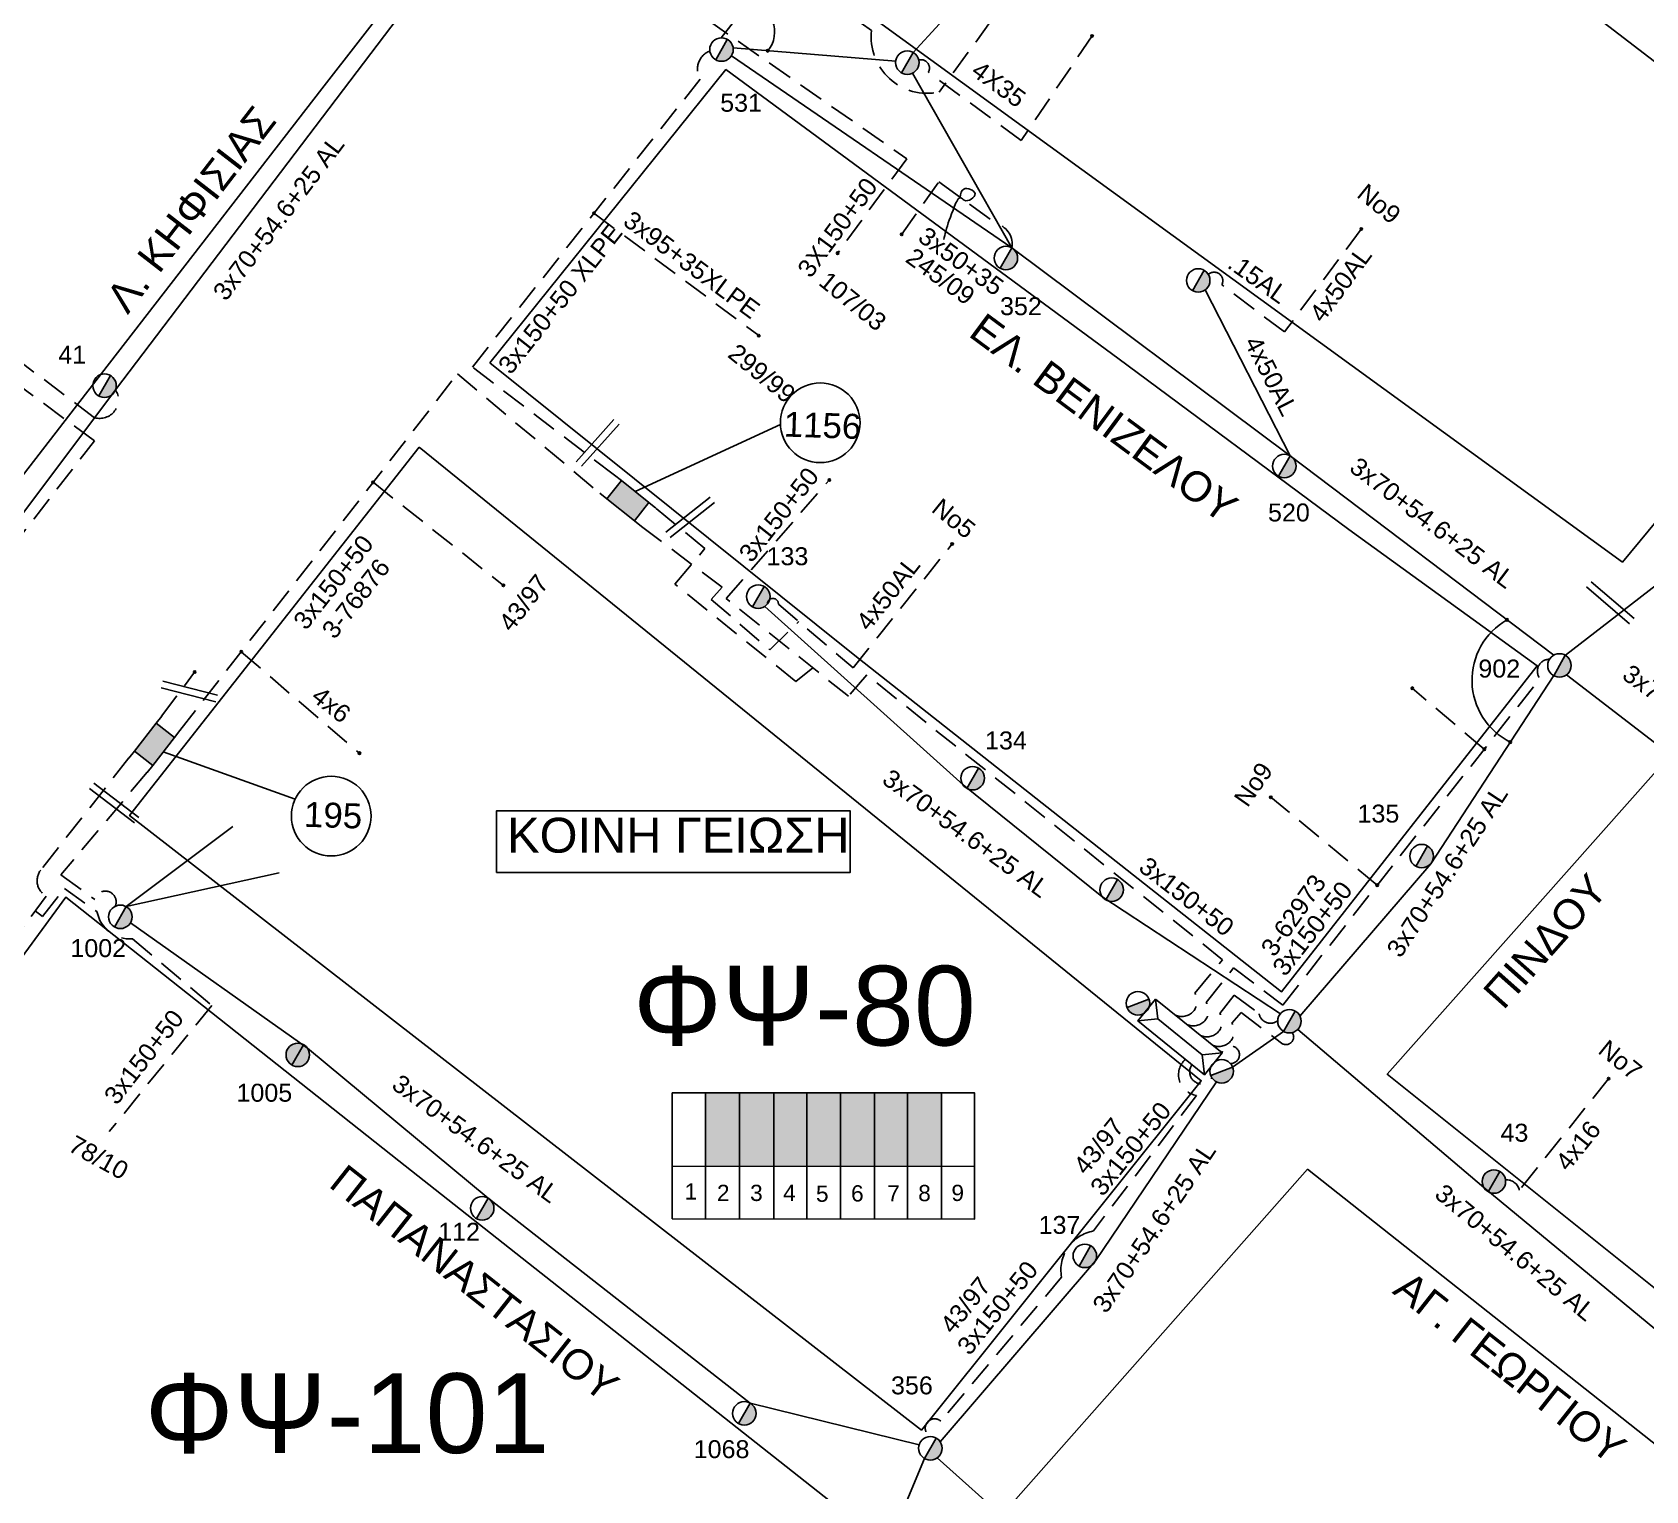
# Model space of a CAD drawing. Header units: millimetres. Extents: x 1421 to 11257, y 848 to 1896.
# Drawn here: x 10668.8 to 10830.8, y 1568.5 to 1714.8 of the extents above; entities that cross this region are included whole.
import ezdxf
from ezdxf.enums import TextEntityAlignment as Align

# ---------------------------------------------------------------- set-up
doc = ezdxf.new("R2010")
doc.units = ezdxf.units.MM
doc.linetypes.add('DASHED', pattern=[19.05, 12.7, -6.35])
for name, color, linetype, lineweight in [('.15AL', 7, 'DASHED', 30), ('3x150+50', 7, 'Continuous', 30), ('3x150+50 XLPE', 7, 'SYN_LINE', 30), ('3x70+54.6+25 AL', 7, 'SYN_LINE', 30), ('4x16', 7, 'Continuous', 30), ('4x25', 7, 'Continuous', 30), ('4X35', 7, 'DASHED', 30), ('4x50 + 13_5', 7, 'SYN_LINE', 30), ('4x50AL', 7, 'Continuous', 30), ('4x6', 7, 'SYN_LINE', 30), ('Άγνωστα', 7, 'Continuous', 30), ('Καλωδια Χ.Τ 3x95+35', 7, 'DASHED', 30), ('Καλωδια Χ.Τ. 3x50+35', 7, 'Continuous', 30), ('Καλώδια ΧΤ   3x150AL+50CU', 7, 'DASHED', 30), ('Υπόγεια καλώδια Παροχών ΧΤ   4x50AL', 7, 'DASHED', 30)]:
    doc.layers.add(name, color=color, linetype=linetype, lineweight=lineweight)
for name, color, linetype in [('Link Box 4 Διευθύνσεων', 7, 'Continuous'), ('Pillar OTE', 7, 'Continuous'), ('TEXT ΚΑΛΩΔΙΩΝ', 7, 'Continuous'), ('ΑΓΝΩΣΤΟ ΥΠΟΓΕΙΟ ΚΑΛΩΔΙΟ', 7, 'DASHED'), ('Επιγραφές - Σχήματα', 7, 'Continuous'), ('Στύλος Ξύλινος', 7, 'Continuous'), ('Στύλος Ξύλινος @ 1', 7, 'Continuous'), ('Στύλος ΦΜ', 7, 'Continuous'), ('Στύλος ΦΜ @ 1', 7, 'Continuous'), ('Συνδέσεις', 7, 'Continuous'), ('Τομή', 7, 'Continuous'), ('Υποσταθμός εναέριος 2 στύλων', 7, 'Continuous'), ('Υποσταθμός πόλεως', 7, 'Continuous'), ('Υπόβαθρο ΔΕΗ', 7, 'Continuous')]:
    doc.layers.add(name, color=color, linetype=linetype)
doc.styles.add('arial', font='ARIAL.TTF', dxfattribs={"height": 3})
doc.styles.get("Standard").update_dxf_attribs({"font": 'ARIAL.TTF', "height": 1.8})
doc.linetypes.add('SYN_LINE', pattern='A,0.5,-0.0001,["/\\/\\/\\/",Standard,S=0.1,R=0,X=0,Y=-0.05],-0.25', length=0.7501)

# ---------------------------------------------------------------- blocks, each defined once
blk = doc.blocks.new('ΥΠΑΡΧΩΝ ΤΣΙΜΕΝΤΕΝΙΟΣ ΣΤΥΛΟΣ')
at = {"layer": 'Στύλος ΦΜ'}
blk.add_hatch(color=7, dxfattribs=at).paths.add_polyline_path([(-1.29, -2.28, 0.574793), (2.62, 0, 0.268822), (1.3, 2.27)])
at = {"layer": 'Στύλος ΦΜ', "color": 7}
blk.add_line((-1.29, -2.28), (1.3, 2.27), dxfattribs=at)
blk.add_circle((0, 0), 2.62, dxfattribs=at)
at = {"layer": 'Στύλος ΦΜ', "flags": 4}
for tag, p in [('ΑΡΙΘΜΟΣ', (-4.68, 8.05)), ('ΤΥΠΟΣ', (-4.91, 3.03))]:
    blk.add_attdef(tag, p, '', height=4, dxfattribs=at)
blk = doc.blocks.new('ΥΠΑΡΧΩΝ ΞΥΛΙΝΟΣ ΣΤΥΛΟΣ')
at = {"layer": 'Στύλος Ξύλινος'}
h = blk.add_hatch(color=7, dxfattribs=at)
h.paths.add_polyline_path([(-2.62, 0, 0.270008), (-1.29, -2.28), (1.3, 2.27, 0.576266)])
h.paths.add_polyline_path([(-1.29, -2.28, 0.574793), (2.62, 0, 0.268822), (1.3, 2.27)])
at = {"layer": 'Στύλος Ξύλινος', "color": 7}
blk.add_line((-1.29, -2.28), (1.3, 2.27), dxfattribs=at)
blk.add_circle((0, 0), 2.62, dxfattribs=at)
at = {"layer": 'Στύλος Ξύλινος', "color": 1, "flags": 4}
for tag, p in [('ΑΡΙΘΜΟΣ', (-4.91, 8.6)), ('ΤΥΠΟΣ', (-4.85, 3.39))]:
    blk.add_attdef(tag, p, '', height=4, dxfattribs=at)
blk = doc.blocks.new('ΥΠΟΣΤΑΘΜΟΣ ΕΝΑΕΡΙΟΣ ΕΠΙ 2 ΣΤΥΛΩΝ')
at = {"layer": 'Υποσταθμός εναέριος 2 στύλων', "linetype": 'Continuous'}
for points in [[(-11.97, -2.11, 0.574793), (-8.45, -0.07, 0.268822), (-9.64, 1.98)], [(9.68, -2.15, 0.574793), (13.19, -0.1, 0.268822), (12.01, 1.95)]]:
    blk.add_hatch(color=256, dxfattribs=at).paths.add_polyline_path(points)
for p, q in [((-11.97, -2.11), (-9.64, 1.98)), ((9.68, -2.15), (12.01, 1.95))]:
    blk.add_line(p, q, dxfattribs=at)
for centre in [(-10.81, -0.07), (10.84, -0.1)]:
    blk.add_circle(centre, 2.36, dxfattribs=at)
at = {"layer": 'Υποσταθμός πόλεως', "linetype": 'Continuous', "ltscale": 40}
blk.add_lwpolyline([(-8.57, 2.82), (8.57, 2.82), (8.57, -2.82), (-8.57, -2.82)], close=True, dxfattribs=at)
for points in [[(-5.75, 0), (-8.57, 2.82)], [(-8.57, -2.82), (-5.75, 0)], [(-5.75, 0), (5.75, 0)], [(5.75, 0), (8.57, 2.82)], [(8.57, -2.82), (5.75, 0)]]:
    blk.add_lwpolyline(points, dxfattribs=at)
at = {"layer": 'Υποσταθμός εναέριος 2 στύλων', "ltscale": 40, "flags": 1}
for tag, p in [('ΜΕΤΑΣΧΗΜΑΤΙΣΜΟΣ', (14.09, 2.51)), ('ΙΣΧΥΣ', (14.07, -0.28)), ('ΑΡΙΘΜΟΣ', (14.19, -3))]:
    blk.add_attdef(tag, p, '', height=1.8, dxfattribs=at)
blk = doc.blocks.new('LINK BOX 4 ΑΝΑΧΩΡΗΣΕΩΝ')
at = {"layer": 'Link Box 4 Διευθύνσεων', "ltscale": 40}
blk.add_hatch(color=256, dxfattribs=at).paths.add_polyline_path([(-3.54, 0), (-3.54, -4.67), (3.54, -4.67), (3.54, 0)])
for p, q in [((-3.54, 0), (-5.33, 0)), ((5.33, 0), (3.54, 0)), ((-3.54, -4.67), (-5.33, -4.67)), ((5.33, -4.67), (3.54, -4.67))]:
    blk.add_line(p, q, dxfattribs=at)
blk.add_lwpolyline([(-3.54, -4.67), (-3.54, 0), (3.54, 0), (3.54, -4.67)], close=True, dxfattribs=at)
blk = doc.blocks.new('ΤΟΜΗ')
at = {"layer": 'Τομή', "ltscale": 40}
for p, q in [((11.33, -0.65), (-11.4, -0.65)), ((11.33, -3.42), (-11.4, -3.42))]:
    blk.add_line(p, q, dxfattribs=at)
blk = doc.blocks.new('_ΣΥΝΔΕΣΗ')
at = {"layer": 'Συνδέσεις', "linetype": 'SYN_LINE', "ltscale": 40}
blk.add_hatch(color=256, dxfattribs=at).paths.add_polyline_path([(0.5, -0.01, 1), (-0.5, -0.01, 1)])
at = {"layer": 'Συνδέσεις'}
blk.add_circle((0, -0.01), 0.5, dxfattribs=at)

msp = doc.modelspace()

# ---------------------------------------------------------------- hatches: boundary and pattern name
at = {"layer": 'Καλώδια ΧΤ   3x150AL+50CU', "linetype": 'DASHED', "lineweight": -3, "ltscale": 0.2}
h = msp.add_hatch(color=6, dxfattribs=at)
h.dxf.hatch_style = 1
h.paths.add_polyline_path([(10739.83, 1608.37), (10736.4, 1608.37), (10736.39, 1601.01), (10739.83, 1601.01)])
h = msp.add_hatch(color=62, dxfattribs=at)
h.dxf.hatch_style = 1
h.paths.add_polyline_path([(10739.83, 1601.01), (10743.27, 1601.01), (10743.27, 1608.37), (10739.83, 1608.37)])
h = msp.add_hatch(color=27, dxfattribs=at)
h.dxf.hatch_style = 1
h.paths.add_polyline_path([(10746.57, 1608.37), (10743.27, 1608.37), (10743.27, 1601.01), (10746.57, 1601)])
h = msp.add_hatch(color=2, dxfattribs=at)
h.dxf.hatch_style = 1
h.paths.add_polyline_path([(10749.96, 1608.37), (10746.57, 1608.37), (10746.57, 1601), (10749.96, 1601)])
h = msp.add_hatch(color=1, dxfattribs=at)
h.dxf.hatch_style = 1
h.paths.add_polyline_path([(10749.96, 1601), (10753.35, 1601), (10753.35, 1608.37), (10749.96, 1608.37)])
h = msp.add_hatch(color=5, dxfattribs=at)
h.dxf.hatch_style = 1
h.paths.add_polyline_path([(10753.29, 1601), (10756.69, 1601), (10756.69, 1608.37), (10753.3, 1608.37)])
h = msp.add_hatch(color=151, dxfattribs=at)
h.dxf.hatch_style = 1
h.paths.add_polyline_path([(10756.69, 1601), (10760.09, 1601), (10760.09, 1608.37), (10756.69, 1608.37)])

# ---------------------------------------------------------------- linework, layer by layer
at = {"layer": '.15AL', "color": 62, "linetype": 'DASHED', "lineweight": -3, "ltscale": 0.2}
msp.add_lwpolyline([(10794.49, 1684.72), (10788.22, 1689.46, 0.835146), (10786.86, 1690.49, -5.790845)], format="xyb", dxfattribs=at)
at = {"layer": '3x150+50', "color": 27, "linetype": 'DASHED', "lineweight": -3, "ltscale": 0.2}
for points in [[(10767.27, 1718.93), (10759.84, 1708.79, -0.512935), (10753.07, 1714.96), (10742.73, 1722.35), (10771.22, 1757.05, -0.353617), (10774.03, 1761.03), (10794.43, 1789.13), (10799.68, 1785.08)], [(10787.25, 1613.18, 0.752464), (10789.22, 1615.37), (10790.16, 1616.45), (10794.19, 1613.38, 0.854109), (10795.29, 1614.43)]]:
    msp.add_lwpolyline(points, format="xyb", dxfattribs=at)
at = {"layer": '3x150+50', "color": 5, "linetype": 'DASHED', "lineweight": -3, "ltscale": 0.2}
msp.add_lwpolyline([(10783.54, 1616.19, 0.752464), (10785.5, 1618.38), (10788.29, 1621.74), (10752.59, 1650.31), (10750.74, 1648.18), (10738.49, 1657.97), (10748.84, 1669.88)], format="xyb", dxfattribs=at)
msp.add_lwpolyline([(10747.17, 1651.04), (10745.47, 1649.66), (10733.32, 1659.43), (10736.35, 1662.99), (10731.43, 1667.03)], dxfattribs=at)
at = {"layer": '3x150+50', "color": 2, "linetype": 'DASHED', "lineweight": -3, "ltscale": 0.2}
msp.add_lwpolyline([(10729.97, 1665.21), (10738.08, 1659.12), (10736.98, 1657.89), (10742.86, 1652.82), (10745.77, 1655.67)], dxfattribs=at)
at = {"layer": '3x150+50', "color": 1, "linetype": 'DASHED', "lineweight": -3, "ltscale": 0.2}
msp.add_lwpolyline([(10784.7, 1615.25, 0.752464), (10786.66, 1617.44), (10789.4, 1620.91), (10794.34, 1617.19), (10820.14, 1649.96, -0.639501), (10821.1, 1651.88)], format="xyb", dxfattribs=at)
for points in [[(10814.55, 1642.87), (10807.33, 1648.97)], [(10803.81, 1629.22), (10793.13, 1638.04)]]:
    msp.add_lwpolyline(points, dxfattribs=at)
at = {"layer": '3x150+50', "color": 2, "linetype": 'DASHED', "lineweight": -3, "ltscale": 0.2}
msp.add_lwpolyline([(10786.06, 1614.15, 0.752464), (10788.02, 1616.34), (10789.44, 1618.17), (10791.95, 1616.32, 0.566057), (10793.83, 1615.63)], format="xyb", dxfattribs=at)
at = {"layer": '3x150+50', "color": 151, "linetype": 'DASHED', "lineweight": -3, "ltscale": 0.2}
msp.add_lwpolyline([(10784.56, 1611.74, 0.637189), (10785.67, 1608.13), (10775.34, 1594.52, 0.419145), (10772.14, 1589.89), (10760.03, 1575.44, 1.120551), (10758.95, 1573.9, 1.738765)], format="xyb", dxfattribs=at)
at = {"layer": '3x150+50', "color": 6, "linetype": 'DASHED', "lineweight": -3, "ltscale": 0.2}
msp.add_arc((10786.19, 1610.48), 1.2, 143.1816, 329.7359, dxfattribs=at)
at = {"layer": '3x150+50 XLPE', "color": 62, "linetype": 'DASHED', "lineweight": -3, "ltscale": 0.2}
msp.add_lwpolyline([(10802.65, 1788.93), (10809.69, 1798.06), (10803.96, 1802.18), (10794.74, 1789.72), (10793.31, 1790.67), (10772.21, 1761.02), (10736.56, 1716.07), (10756.6, 1702.09), (10749.66, 1692.63)], dxfattribs=at)
at = {"layer": '3x150+50 XLPE', "color": 30, "linetype": 'DASHED', "lineweight": -3, "ltscale": 0.2}
msp.add_lwpolyline([(10727.27, 1670.37), (10713.01, 1681.2), (10735.86, 1710.09, -0.453015), (10736.84, 1712.92, 1.143538)], format="xyb", dxfattribs=at)
at = {"layer": '3x150+50 XLPE', "color": 151, "linetype": 'DASHED', "lineweight": -3, "ltscale": 0.2}
msp.add_lwpolyline([(10583.38, 1580.84, -0.397988), (10584.68, 1583.21), (10586.08, 1585.74), (10607.87, 1574.16), (10615.4, 1584.45), (10612.92, 1593.71), (10675.08, 1673.79), (10657.47, 1686.81)], format="xyb", dxfattribs=at)
at = {"layer": '3x150+50 XLPE', "color": 2, "linetype": 'DASHED', "lineweight": -3, "ltscale": 0.2}
msp.add_lwpolyline([(10683.67, 1644.73), (10711.51, 1680.51), (10725.81, 1668.54)], dxfattribs=at)
at = {"layer": '3x150+50 XLPE', "color": 1, "linetype": 'DASHED', "lineweight": -3, "ltscale": 0.2}
msp.add_lwpolyline([(10681.83, 1646.17), (10685.14, 1650.6)], dxfattribs=at)
for points in [[(10678.54, 1641.98), (10669.7, 1630.73, 0.465134), (10670.25, 1628.12), (10645.35, 1594.6), (10643.8, 1595.66), (10641.8, 1592.86), (10639.23, 1594.46), (10635.82, 1589.18)], [(10669.15, 1626.64), (10669.89, 1626.09), (10672.07, 1628.9), (10675.34, 1626.57, 0.380777), (10678.89, 1623.83), (10686.87, 1617.15), (10676.58, 1604.5)]]:
    msp.add_lwpolyline(points, format="xyb", dxfattribs=at)
at = {"layer": '3x150+50 XLPE', "color": 62, "linetype": 'DASHED', "lineweight": -3, "ltscale": 0.2}
msp.add_arc((10789.1, 1612.2), 0.884, 269.4596, 167.5204, dxfattribs=at)
at = {"layer": '3x70+54.6+25 AL', "color": 6, "linetype": 'SYN_LINE', "lineweight": -3, "ltscale": 15}
for points in [[(10609.68, 1592.29), (10631.3, 1618.19), (10648.92, 1641.27), (10677.2, 1678.92), (10705.56, 1716.27), (10734.31, 1751.79), (10761.29, 1787.39), (10776.24, 1814.08)], [(10787.67, 1609.49), (10775.55, 1591.54), (10759.96, 1573.36)], [(10758.39, 1571.7), (10748.15, 1547.13)], [(10759.66, 1571.77), (10781.62, 1552.11), (10801.68, 1535.21), (10824.89, 1516.82)]]:
    msp.add_lwpolyline(points, dxfattribs=at)
at = {"layer": '3x70+54.6+25 AL', "color": 30, "linetype": 'SYN_LINE', "lineweight": -3, "ltscale": 15}
msp.add_lwpolyline([(10739.18, 1713.22), (10755.49, 1711.89)], dxfattribs=at)
at = {"layer": '3x70+54.6+25 AL', "color": 62, "linetype": 'SYN_LINE', "lineweight": -3, "ltscale": 15}
for points in [[(10821.52, 1652.28), (10795.08, 1672.29), (10767.14, 1693.16), (10739, 1712.43)], [(10796.06, 1616.09), (10809.18, 1631.37), (10821.52, 1650.24)]]:
    msp.add_lwpolyline(points, dxfattribs=at)
at = {"layer": '3x70+54.6+25 AL', "color": 5, "linetype": 'SYN_LINE', "lineweight": -3, "ltscale": 15}
msp.add_lwpolyline([(10822.69, 1652.28), (10852.02, 1674.94)], dxfattribs=at)
at = {"layer": '3x70+54.6+25 AL', "color": 2, "linetype": 'SYN_LINE', "lineweight": -3, "ltscale": 15}
msp.add_lwpolyline([(10794.09, 1616.32), (10776.19, 1628.08), (10762.25, 1639.28), (10742.36, 1657.19)], dxfattribs=at)
at = {"layer": '3x70+54.6+25 AL', "color": 1, "linetype": 'SYN_LINE', "lineweight": -3, "ltscale": 15}
msp.add_lwpolyline([(10822.81, 1650.32), (10847.42, 1631.38)], dxfattribs=at)
at = {"layer": '3x70+54.6+25 AL', "color": 151, "linetype": 'SYN_LINE', "lineweight": -3, "ltscale": 15}
for points in [[(10678.28, 1627.07), (10688.97, 1635.11)], [(10678.28, 1627.07), (10693.61, 1630.47)], [(10757.85, 1573.08), (10740.89, 1577.25), (10714.59, 1597.82), (10696.47, 1612.85), (10678.7, 1625.43)]]:
    msp.add_lwpolyline(points, dxfattribs=at)
at = {"layer": '3x70+54.6+25 AL', "color": 62, "linetype": 'SYN_LINE', "lineweight": -3, "ltscale": 8}
msp.add_lwpolyline([(10789.3, 1610.97), (10794.42, 1614.55)], dxfattribs=at)
at = {"layer": '3x70+54.6+25 AL', "color": 27, "linetype": 'SYN_LINE', "lineweight": -3, "ltscale": 15}
msp.add_lwpolyline([(10795.84, 1614.75), (10814.51, 1598.88), (10833.41, 1583.26), (10838.55, 1579.42)], dxfattribs=at)
at = {"layer": '4x16', "color": 27, "linetype": 'DASHED', "lineweight": -3, "ltscale": 0.2}
msp.add_lwpolyline([(10827.03, 1609.8), (10818.07, 1598.62, 0.37136), (10816.68, 1599.66, -1.417392)], format="xyb", dxfattribs=at)
at = {"layer": '4x25', "color": 30, "linetype": 'SYN_LINE', "lineweight": -3, "ltscale": 15}
msp.add_lwpolyline([(10757.25, 1712.77), (10765.17, 1721.43)], dxfattribs=at)
at = {"layer": '4X35', "color": 30, "linetype": 'DASHED', "lineweight": -3, "ltscale": 0.2}
msp.add_lwpolyline([(10775.2, 1714.42), (10768.08, 1703.95), (10758.77, 1710.78, 0.660399), (10757.81, 1712.01, -0.043144)], format="xyb", dxfattribs=at)
at = {"layer": '4x50 + 13_5', "color": 30, "linetype": 'Continuous', "lineweight": -3, "ltscale": 0.2}
for points in [[(10773.11, 1756.67), (10756.39, 1737.7), (10737.97, 1714.24)], [(10757.17, 1710.69), (10767.14, 1693.16)]]:
    msp.add_lwpolyline(points, dxfattribs=at)
at = {"layer": '4x50AL', "color": 62, "linetype": 'DASHED', "lineweight": -3, "ltscale": 0.2}
msp.add_lwpolyline([(10802.21, 1695.04), (10794.49, 1684.72)], dxfattribs=at)
at = {"layer": '4x50AL', "color": 62, "linetype": 'Continuous', "lineweight": -3, "ltscale": 0.2}
msp.add_lwpolyline([(10795.08, 1672.29), (10786.54, 1688.94)], dxfattribs=at)
at = {"layer": '4x6', "color": 2, "linetype": 'DASHED', "lineweight": -3, "ltscale": 0.2}
for points in [[(10703.05, 1669.64), (10716.13, 1659.29)], [(10689.82, 1652.63), (10701.68, 1642.45)]]:
    msp.add_lwpolyline(points, dxfattribs=at)
at = {"layer": 'Pillar OTE', "lineweight": -3, "ltscale": 40}
for points in [[(10733.07, 1595.73), (10733.07, 1608.37), (10763.4, 1608.37), (10763.4, 1595.71), (10733.07, 1595.74)], [(10736.39, 1595.73), (10736.4, 1608.37)], [(10739.83, 1595.73), (10739.83, 1608.37)], [(10743.27, 1595.73), (10743.27, 1608.37)], [(10746.57, 1595.72), (10746.57, 1608.37)], [(10749.96, 1595.72), (10749.96, 1608.37)], [(10753.35, 1595.72), (10753.35, 1608.37)], [(10756.69, 1595.71), (10756.69, 1608.37)], [(10760.08, 1595.71), (10760.08, 1608.37)], [(10733.07, 1601.02), (10763.4, 1600.99)]]:
    msp.add_lwpolyline(points, dxfattribs=at)
at = {"layer": 'ΑΓΝΩΣΤΟ ΥΠΟΓΕΙΟ ΚΑΛΩΔΙΟ', "color": 6, "linetype": 'DASHED', "lineweight": -3, "ltscale": 0.2}
msp.add_lwpolyline([(10677.2, 1678.92, -0.687235), (10675.1, 1676.12), (10658.68, 1688.49)], format="xyb", dxfattribs=at)
at = {"layer": 'ΑΓΝΩΣΤΟ ΥΠΟΓΕΙΟ ΚΑΛΩΔΙΟ', "color": 151, "linetype": 'DASHED', "lineweight": -3, "ltscale": 0.2}
msp.add_lwpolyline([(10680.38, 1640.54), (10671.71, 1630.27), (10675.11, 1627.78, -1.100318), (10677.17, 1627.1, 18.305575)], format="xyb", dxfattribs=at)
at = {"layer": 'Επιγραφές - Σχήματα', "color": 206, "lineweight": -3}
msp.add_lwpolyline([(10715.42, 1630.49), (10750.93, 1630.49), (10750.93, 1636.66), (10715.42, 1636.66)], close=True, dxfattribs=at)
at = {"layer": 'Καλωδια Χ.Τ 3x95+35', "color": 30, "linetype": 'DASHED', "lineweight": -3, "ltscale": 0.2}
msp.add_lwpolyline([(10725.21, 1696.63), (10741.75, 1684.36)], dxfattribs=at)
at = {"layer": 'Καλωδια Χ.Τ. 3x50+35', "color": 62, "linetype": 'DASHED', "lineweight": -3, "ltscale": 0.2}
msp.add_lwpolyline([(10756.09, 1694.52), (10759.82, 1699.77), (10765.69, 1695.53, -0.394742), (10767.14, 1693.16, -2.984333)], format="xyb", dxfattribs=at)
at = {"layer": 'Υπόβαθρο ΔΕΗ', "lineweight": -3, "ltscale": 0.1}
for points in [[(10851.96, 1689.59), (10837.77, 1672.9), (10828.41, 1661.63), (10747.03, 1720.77), (10773.83, 1755.42), (10785.62, 1747.19), (10851.99, 1696.23)], [(10726, 1745.23), (10697.89, 1709.13), (10673.63, 1677.74), (10628.94, 1619.93), (10603.28, 1584.57), (10569.87, 1603.13), (10569.06, 1605.61), (10568.41, 1608.42), (10568.03, 1611.45), (10568.68, 1614.58), (10570.25, 1618.41), (10572.85, 1622.95), (10584.85, 1645.63), (10606.5, 1688.32), (10638.99, 1749.61)], [(10851.07, 1624.65), (10832.07, 1640.97), (10804.81, 1610.24), (10846.45, 1576.94)]]:
    msp.add_lwpolyline(points, dxfattribs=at)
for points in [[(10714.76, 1681.61), (10738.46, 1711.05), (10777.77, 1682.09), (10800.96, 1664.9), (10819.85, 1651.23), (10794.19, 1618.5), (10751.23, 1652.4)], [(10707.66, 1673.18), (10786.16, 1609.6), (10758.07, 1574.54), (10678.62, 1636.2)], [(10803.18, 1508.44), (10786.19, 1478.31), (10627.66, 1567.22), (10672.21, 1628), (10705.64, 1601.56), (10751.33, 1565.51), (10728.67, 1535.68), (10736.77, 1530.1), (10759.72, 1558.25), (10793.02, 1531.58)], [(10796.82, 1600.73), (10841.18, 1565.65), (10816.25, 1529.85), (10806.77, 1535.28), (10798.61, 1542.03), (10766.79, 1566.75)]]:
    msp.add_lwpolyline(points, close=True, dxfattribs=at)
at = {"layer": 'Υπόβαθρο ΔΕΗ', "lineweight": -3}
for points in [[(10729.34, 1668.71), (10743.92, 1675.43)], [(10681.99, 1642.58), (10695.23, 1637.86)]]:
    msp.add_lwpolyline(points, dxfattribs=at)
for centre in [(10747.92, 1675.61), (10698.85, 1636.15)]:
    msp.add_circle(centre, 4, dxfattribs=at)
for centre, radius, start, end in [((10740.48, 1714.81), 2.86, 319.2478, 86.4509), ((10820.28, 1649.79), 6.96, 119.6911, 243.3666)]:
    msp.add_arc(centre, radius, start, end, dxfattribs=at)
at = {"layer": 'Υπόβαθρο ΔΕΗ', "lineweight": -3, "ltscale": 0.1}
msp.add_spline([(10761.95, 1698.23), (10762.32, 1699.06), (10763.45, 1698.6), (10762.36, 1697.94), (10762.03, 1698.18), (10761.4, 1697.33), (10760.51, 1694.8), (10760.31, 1694)], degree=3, dxfattribs=at)
at = {"layer": 'Υπόγεια καλώδια Παροχών ΧΤ   4x50AL', "color": 2, "linetype": 'DASHED', "lineweight": -3, "ltscale": 0.2}
msp.add_lwpolyline([(10742.61, 1657.42, -1.030614), (10743.72, 1657.42), (10751.21, 1651.01), (10761.16, 1663.45)], format="xyb", dxfattribs=at)

# ---------------------------------------------------------------- block references
at = {"layer": 'Link Box 4 Διευθύνσεων', "lineweight": -3, "xscale": 0.4999999999999998, "yscale": 0.4999999999999998, "zscale": 0.4999999999999998}
for p, rotation in [((10727.89, 1666.88), 141.307761528825), ((10680.19, 1644.07), 51.85059539497129)]:
    msp.add_blockref('LINK BOX 4 ΑΝΑΧΩΡΗΣΕΩΝ', p, dxfattribs=dict(at, rotation=rotation))
at = {"layer": 'Στύλος Ξύλινος @ 1', "lineweight": -3, "ltscale": 40}
ref = msp.add_blockref('ΥΠΑΡΧΩΝ ΞΥΛΙΝΟΣ ΣΤΥΛΟΣ', (10695.49, 1612.19), dxfattribs=dict(at, xscale=0.4499999999998181, yscale=0.4499999999998181, zscale=0.4499999999998181))
ref.add_attrib('ΑΡΙΘΜΟΣ', '1005', (10689.34, 1607.49), dxfattribs={"layer": 'Στύλος Ξύλινος', "height": 1.8, "flags": 4})
ref = msp.add_blockref('ΥΠΑΡΧΩΝ ΞΥΛΙΝΟΣ ΣΤΥΛΟΣ', (10815.52, 1599.48), dxfattribs=dict(at, xscale=0.4499999999998181, yscale=0.4499999999998181, zscale=0.4499999999998181))
ref.add_attrib('ΑΡΙΘΜΟΣ', '43', (10816.18, 1603.48), dxfattribs={"layer": 'Στύλος Ξύλινος', "height": 1.8, "flags": 4})
at = {"layer": 'Στύλος ΦΜ @ 1', "color": 1, "lineweight": -3, "ltscale": 40}
ref = msp.add_blockref('ΥΠΑΡΧΩΝ ΤΣΙΜΕΝΤΕΝΙΟΣ ΣΤΥΛΟΣ', (10738.01, 1713.06), dxfattribs=dict(at, xscale=0.4499999999998181, yscale=0.4499999999998181, zscale=0.4499999999998181))
ref.add_attrib('ΑΡΙΘΜΟΣ', '531', (10737.88, 1706.82), dxfattribs={"layer": 'Στύλος ΦΜ', "height": 1.8, "flags": 4})
at = {"layer": 'Στύλος ΦΜ @ 1', "color": 1, "lineweight": -3, "ltscale": 40, "xscale": 0.4499999999998181, "yscale": 0.4499999999998181, "zscale": 0.4499999999998181}
for p in [(10756.66, 1711.75), (10785.85, 1689.89), (10777.16, 1628.76), (10795, 1615.57)]:
    msp.add_blockref('ΥΠΑΡΧΩΝ ΤΣΙΜΕΝΤΕΝΙΟΣ ΣΤΥΛΟΣ', p, dxfattribs=at)
at = {"layer": 'Στύλος ΦΜ @ 1', "color": 1, "lineweight": -3, "ltscale": 40}
ref = msp.add_blockref('ΥΠΑΡΧΩΝ ΤΣΙΜΕΝΤΕΝΙΟΣ ΣΤΥΛΟΣ', (10766.55, 1692.14), dxfattribs=dict(at, xscale=0.4499999999998181, yscale=0.4499999999998181, zscale=0.4499999999998181))
ref.add_attrib('ΑΡΙΘΜΟΣ', '352', (10765.96, 1686.41), dxfattribs={"layer": 'Στύλος ΦΜ', "height": 1.8, "flags": 4})
ref = msp.add_blockref('ΥΠΑΡΧΩΝ ΤΣΙΜΕΝΤΕΝΙΟΣ ΣΤΥΛΟΣ', (10676.1, 1679.33), dxfattribs=dict(at, xscale=0.4499999999998181, yscale=0.4499999999998181, zscale=0.4499999999998181))
ref.add_attrib('ΑΡΙΘΜΟΣ', '41', (10671.46, 1681.54), dxfattribs={"layer": 'Στύλος ΦΜ', "height": 1.8, "flags": 4})
ref = msp.add_blockref('ΥΠΑΡΧΩΝ ΤΣΙΜΕΝΤΕΝΙΟΣ ΣΤΥΛΟΣ', (10794.49, 1671.27), dxfattribs=dict(at, xscale=0.4499999999998181, yscale=0.4499999999998181, zscale=0.4499999999998181))
ref.add_attrib('ΑΡΙΘΜΟΣ', '520', (10792.85, 1665.71), dxfattribs={"layer": 'Στύλος ΦΜ', "height": 1.8, "flags": 4})
ref = msp.add_blockref('ΥΠΑΡΧΩΝ ΤΣΙΜΕΝΤΕΝΙΟΣ ΣΤΥΛΟΣ', (10741.7, 1658.17), dxfattribs=dict(at, xscale=0.4499999999998181, yscale=0.4499999999998181, zscale=0.4499999999998181))
ref.add_attrib('ΑΡΙΘΜΟΣ', '133', (10742.53, 1661.32), dxfattribs={"layer": 'Στύλος ΦΜ', "height": 1.8, "flags": 4})
ref = msp.add_blockref('ΥΠΑΡΧΩΝ ΤΣΙΜΕΝΤΕΝΙΟΣ ΣΤΥΛΟΣ', (10822.1, 1651.26), dxfattribs=dict(at, xscale=0.4499999999998181, yscale=0.4499999999998181, zscale=0.4499999999998181))
ref.add_attrib('ΑΡΙΘΜΟΣ', '902', (10813.96, 1650.05), dxfattribs={"layer": 'Στύλος ΦΜ', "height": 1.8, "flags": 4})
ref = msp.add_blockref('ΥΠΑΡΧΩΝ ΤΣΙΜΕΝΤΕΝΙΟΣ ΣΤΥΛΟΣ', (10763.21, 1639.95), dxfattribs=dict(at, xscale=0.4499999999998181, yscale=0.4499999999998181, zscale=0.4499999999998181))
ref.add_attrib('ΑΡΙΘΜΟΣ', '134', (10764.46, 1642.84), dxfattribs={"layer": 'Στύλος ΦΜ', "height": 1.8, "flags": 4})
ref = msp.add_blockref('ΥΠΑΡΧΩΝ ΤΣΙΜΕΝΤΕΝΙΟΣ ΣΤΥΛΟΣ', (10808.27, 1632.13), dxfattribs=dict(at, xscale=0.4499999999998181, yscale=0.4499999999998181, zscale=0.4499999999998181))
ref.add_attrib('ΑΡΙΘΜΟΣ', '135', (10801.83, 1635.5), dxfattribs={"layer": 'Στύλος ΦΜ', "height": 1.8, "flags": 4})
ref = msp.add_blockref('ΥΠΑΡΧΩΝ ΤΣΙΜΕΝΤΕΝΙΟΣ ΣΤΥΛΟΣ', (10677.69, 1626.04), dxfattribs=dict(at, xscale=0.4499999999998181, yscale=0.4499999999998181, zscale=0.4499999999998181))
ref.add_attrib('ΑΡΙΘΜΟΣ', '1002', (10672.67, 1622), dxfattribs={"layer": 'Στύλος ΦΜ', "height": 1.8, "flags": 4})
ref = msp.add_blockref('ΥΠΑΡΧΩΝ ΤΣΙΜΕΝΤΕΝΙΟΣ ΣΤΥΛΟΣ', (10714, 1596.8), dxfattribs=dict(at, xscale=0.4499999999998181, yscale=0.4499999999998181, zscale=0.4499999999998181))
ref.add_attrib('ΑΡΙΘΜΟΣ', '112', (10709.58, 1593.54), dxfattribs={"layer": 'Στύλος ΦΜ', "height": 1.8, "flags": 4})
ref = msp.add_blockref('ΥΠΑΡΧΩΝ ΤΣΙΜΕΝΤΕΝΙΟΣ ΣΤΥΛΟΣ', (10774.47, 1592.02), dxfattribs=dict(at, xscale=0.4499999999998181, yscale=0.4499999999998181, zscale=0.4499999999998181))
ref.add_attrib('ΑΡΙΘΜΟΣ', '137', (10769.83, 1594.23), dxfattribs={"layer": 'Στύλος ΦΜ', "height": 1.8, "flags": 4})
ref = msp.add_blockref('ΥΠΑΡΧΩΝ ΤΣΙΜΕΝΤΕΝΙΟΣ ΣΤΥΛΟΣ', (10758.97, 1572.72), dxfattribs=dict(at, xscale=0.4499999999998181, yscale=0.4499999999998181, zscale=0.4499999999998181))
ref.add_attrib('ΑΡΙΘΜΟΣ', '356', (10755.02, 1578.13), dxfattribs={"layer": 'Στύλος ΦΜ', "height": 1.8, "flags": 4})
ref = msp.add_blockref('ΥΠΑΡΧΩΝ ΤΣΙΜΕΝΤΕΝΙΟΣ ΣΤΥΛΟΣ', (10740.3, 1576.22), dxfattribs=dict(at, xscale=0.4499999999998181, yscale=0.4499999999998181, zscale=0.4499999999998181))
ref.add_attrib('ΑΡΙΘΜΟΣ', '1068', (10735.22, 1571.73), dxfattribs={"layer": 'Στύλος ΦΜ', "height": 1.8, "flags": 4})
at = {"layer": 'Συνδέσεις', "lineweight": -3, "xscale": 0.25, "yscale": 0.25, "zscale": 0.25}
for p in [(10742.64, 1712.94), (10775.2, 1714.42), (10725.21, 1696.64), (10802.21, 1695.05), (10756.09, 1694.52), (10749.66, 1692.63), (10741.75, 1684.36), (10703.05, 1669.64), (10748.84, 1669.88), (10761.16, 1663.45), (10716.13, 1659.3), (10816.83, 1655.84), (10689.82, 1652.64), (10685.15, 1650.61), (10807.33, 1648.98), (10817.16, 1643.57), (10701.68, 1642.46), (10814.56, 1642.87), (10793.13, 1638.04), (10803.81, 1629.22), (10827.03, 1609.81)]:
    msp.add_blockref('_ΣΥΝΔΕΣΗ', p, dxfattribs=at)
at = {"layer": 'Τομή', "lineweight": -3}
for p, xscale, yscale, zscale, rotation in [((10725.21, 1673.94), 0.2499999999999998, 0.2499999999999998, 0.2499999999999998, 48.2843598198828), ((10734.55, 1666.53), 0.2499999999999998, 0.2499999999999998, 0.2499999999999998, 38.30832866059711), ((10826.86, 1657.17), 0.2499999999999997, 0.2499999999999997, 0.2499999999999997, 139.278467448344), ((10684.74, 1649.14), 0.2499999999999998, 0.2499999999999998, 0.2499999999999998, 345.7167331694694), ((10677.38, 1637.86), 0.2499999999999998, 0.2499999999999998, 0.2499999999999998, 322.576540899677)]:
    msp.add_blockref('ΤΟΜΗ', p, dxfattribs=dict(at, xscale=xscale, yscale=yscale, zscale=zscale, rotation=rotation))
at = {"layer": 'Υποσταθμός εναέριος 2 στύλων', "lineweight": -3, "xscale": 0.4999999999999996, "yscale": 0.4999999999999996, "zscale": 0.4999999999999996, "rotation": 320.9976970389367}
msp.add_blockref('ΥΠΟΣΤΑΘΜΟΣ ΕΝΑΕΡΙΟΣ ΕΠΙ 2 ΣΤΥΛΩΝ', (10784.02, 1613.99), dxfattribs=at)

# ---------------------------------------------------------------- texts
at = {"lineweight": -3, "ltscale": 30, "char_height": 1.63, "width": 11.2573, "attachment_point": 1}
for s, insert in [('1', (10734.31, 1599.3)), ('2', (10737.55, 1599.16)), ('3', (10740.88, 1599.16)), ('4', (10744.19, 1599.16)), ('5', (10747.49, 1599.08)), ('6', (10751.01, 1599.11)), ('7', (10754.64, 1599.11)), ('8', (10757.75, 1599.14)), ('9', (10761.08, 1599.16))]:
    msp.add_mtext(s, dxfattribs=dict(at, insert=insert))
at = {"layer": 'TEXT ΚΑΛΩΔΙΩΝ', "lineweight": -3, "ltscale": 15, "style": 'arial'}
for s, rotation, p in [('4X35', 323.7346, (10765.84, 1709.59)), ('3x70+54.6+25 AL', 52.7964, (10693.56, 1696.17)), ('3x50+35', 324.1454, (10762.06, 1691.83)), ('3x150+50', 51.7866, (10743.76, 1666.4)), ('3x70+54.6+25 AL', 322.8864, (10809.35, 1665.58)), ('4x50AL', 51.7866, (10754.72, 1658.51)), ('3x70+54.6+25 AL', 323.9439, (10836.81, 1644.92)), ('3x70+54.6+25 AL', 323.9439, (10762.55, 1634.42)), ('3x70+54.6+25 AL', 56.7962, (10810.83, 1630.61)), ('3x150+50', 322.2454, (10784.69, 1628.08)), ('3x150+50', 51.7866, (10797.3, 1624.88)), ('3x70+54.6+25 AL', 323.9439, (10713.34, 1603.79)), ('4x16', 51.2934, (10823.96, 1603.09))]:
    msp.add_text(s, height=1.8, rotation=rotation, dxfattribs=at).set_placement(p, align=Align.MIDDLE_CENTER)
at = {"layer": 'TEXT ΚΑΛΩΔΙΩΝ', "lineweight": -3, "ltscale": 0.2, "style": 'arial'}
for s, rotation, p in [('3X150+50', 53.7262, (10749.64, 1695.21)), ('3x150+50 XLPE', 51.6586, (10721.82, 1688.06)), (' 3x95+35XLPE', 323.4179, (10734.75, 1691.68)), ('.15AL', 324.6714, (10791.86, 1690.09)), ('4x50AL', 53.7262, (10800.13, 1689.52)), ('4x50AL', 297.1391, (10793.17, 1680.32)), ('3x150+50', 51.6586, (10699.06, 1659.62)), ('4x6', 321.4102, (10698.86, 1647.33)), ('3x150+50', 52.0063, (10680.04, 1611.99)), ('3x150+50', 51.0646, (10779.06, 1602.78)), ('3x70+54.6+25 AL', 55.9718, (10781.42, 1594.87)), ('3x70+54.6+25 AL', 320.4304, (10817.67, 1592.37)), ('3x150+50', 51.0646, (10765.7, 1586.82))]:
    msp.add_text(s, height=1.8, rotation=rotation, dxfattribs=at).set_placement(p, align=Align.MIDDLE_CENTER)
at = {"layer": 'Άγνωστα', "lineweight": -3, "ltscale": 0.2, "char_height": 1.8, "width": 18.6352, "attachment_point": 1, "style": 'arial'}
for s, insert, rotation in [('\\A1;No9', (10802.78, 1699.74), 321), ('\\A1;245/09', (10757.41, 1693.3), 324), ('\\A1;107/03', (10748.77, 1690.93), 321), ('\\A1;299/99', (10739.65, 1683.69), 321), ('\\A1;No5', (10760.1, 1668.17), 321), ('\\A1;3-76876', (10697.77, 1654.9), 52), ('\\A1;43/97', (10715.51, 1655.63), 52), ('\\A1;No9', (10789.32, 1637.96), 55.008), ('\\A1;3-62973', (10792.01, 1622.94), 55.008), ('\\A1;No7', (10826.98, 1613.84), 321), ('\\A1;43/97', (10773.18, 1601.17), 51), ('\\A1;78/10', (10673.2, 1604.21), 331), ('\\A1;43/97', (10759.81, 1585.21), 51)]:
    msp.add_mtext(s, dxfattribs=dict(at, insert=insert, rotation=rotation))
at = {"layer": 'Άγνωστα', "lineweight": -3, "char_height": 2.5, "width": 13.4112, "attachment_point": 1, "rotation": 358.1643}
for s, insert in [('1156', (10744.31, 1676.73)), ('195', (10696.17, 1637.58))]:
    msp.add_mtext(s, dxfattribs=dict(at, insert=insert))
at = {"layer": 'Επιγραφές - Σχήματα', "color": 206, "lineweight": -3, "insert": (10716.5, 1635.98), "char_height": 3.5, "width": 35.1311, "attachment_point": 1}
msp.add_mtext('KOINH ΓΕΙΩΣΗ', dxfattribs=at)
at = {"layer": 'Υπόβαθρο ΔΕΗ', "lineweight": -3, "ltscale": 0.1, "style": 'arial'}
for s, rotation, p in [('Λ. ΚΗΦΙΣΙΑΣ', 52.2963, (10684.76, 1697.05)), ('ΕΛ. ΒΕΝΙΖΕΛΟΥ', 323.4568, (10776.38, 1676.09)), ('ΠΙΝΔΟΥ', 48.4249, (10820.68, 1623.61)), ('ΠΑΠΑΝΑΣΤΑΣΙΟΥ', 321.7238, (10713.23, 1589.3)), ('ΑΓ. ΓΕΩΡΓΙΟΥ', 321.6712, (10817.14, 1580.84))]:
    msp.add_text(s, height=3, rotation=rotation, dxfattribs=at).set_placement(p, align=Align.MIDDLE_CENTER)
at = {"layer": 'Υπόβαθρο ΔΕΗ', "lineweight": -3, "char_height": 8, "width": 84.6573, "attachment_point": 1}
for s, insert in [('ΦΨ-80', (10729.13, 1621.13)), ('ΦΨ-101', (10680.13, 1580.24))]:
    msp.add_mtext(s, dxfattribs=dict(at, insert=insert))

doc.saveas('drawing.dxf')
